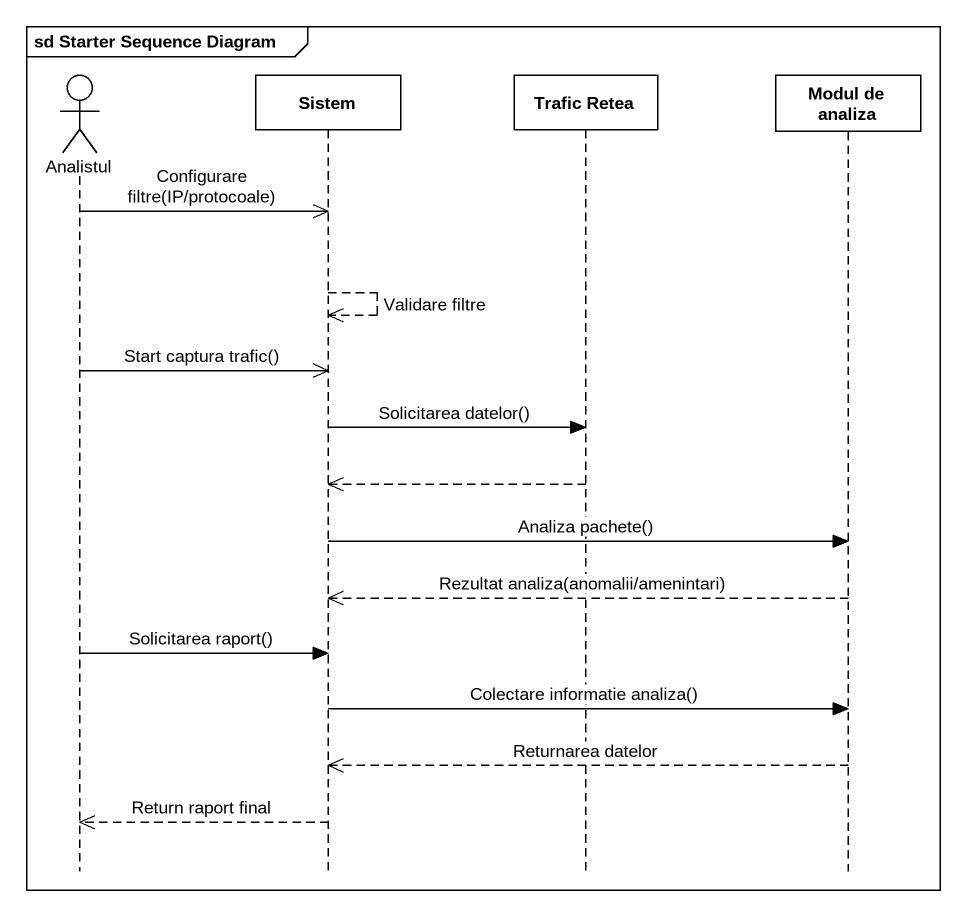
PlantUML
@startuml
mainframe sd Starter Sequence Diagram
hide footbox
actor Analistul
participant Sistem
participant "Trafic Retea" as Trafic_Retea
participant "Modul de analiza" as Modul_de_analiza

Analistul ->> Sistem : Configurare filtre(IP/protocoale)
Sistem -->> Sistem : Validare filtre
Analistul ->> Sistem : Start captura trafic()
Sistem -> Trafic_Retea : Solicitarea datelor()
Trafic_Retea -->> Sistem
Sistem -> Modul_de_analiza : Analiza pachete()
Modul_de_analiza -->> Sistem : Rezultat analiza(anomalii/amenintari)
Analistul -> Sistem : Solicitarea raport()
Sistem -> Modul_de_analiza : Colectare informatie analiza()
Modul_de_analiza -->> Sistem : Returnarea datelor
Sistem -->> Analistul : Return raport final
@enduml
